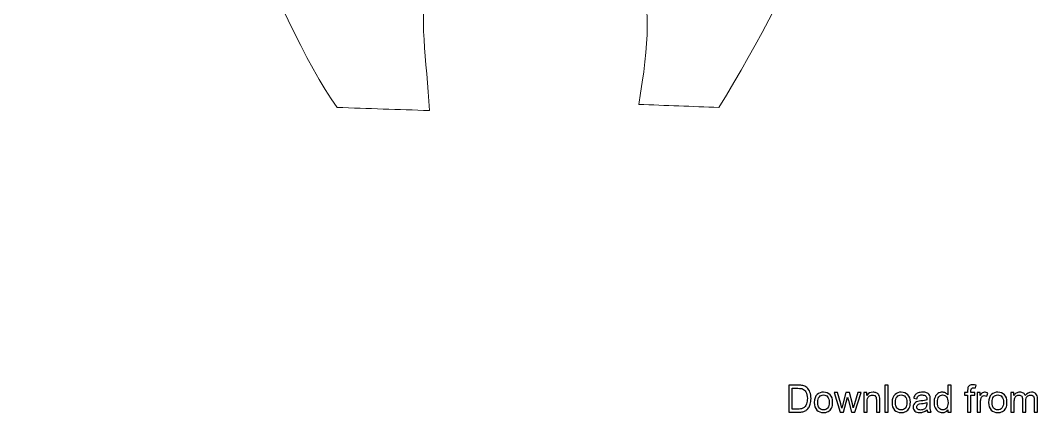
# Model space of a CAD drawing. Header units: millimetres. Extents: x -451 to 199, y -102 to 508.
# Drawn here: x -181.1 to 46.9, y -102.3 to -14.4 of the extents above; entities that cross this region are included whole.
import ezdxf

# ---------------------------------------------------------------- set-up
doc = ezdxf.new("R2010")
doc.units = ezdxf.units.MM
doc.header["$MEASUREMENT"] = 0
doc.layers.add('Layer 1', color=7, linetype='Continuous')

msp = doc.modelspace()

# ---------------------------------------------------------------- linework, layer by layer
at = {"layer": 'Layer 1', "color": 250, "lineweight": 20}
msp.add_open_spline([(-48.8359, 104.4), (-47.2887, 105.6946), (-46.0181, 107.2979), (-45.1642, 109.3119), (-45.1642, 109.3119), (-40.9474, 119.2561), (-39.3534, 137.0131), (-42.426, 146.9306), (-42.426, 146.9306), (-45.4551, 156.7074), (-47.8681, 166.0217), (-48.1476, 176.0735), (-48.1476, 176.0735), (-48.1476, 176.0735), (-49.4494, 176.1923), (-49.4494, 176.1923), (-49.4494, 176.1923), (-51.1684, 176.3509), (-52.9933, 176.6733), (-54.7169, 176.91), (-54.7169, 176.91), (-60.7801, 177.7414), (-71.0219, 179.6704), (-74.6986, 184.9614), (-74.6986, 184.9614), (-76.4129, 187.4283), (-76.7817, 190.3228), (-76.1498, 193.2195), (-76.1498, 193.2195), (-75.8303, 194.6834), (-74.4529, 196.5772), (-73.3089, 197.516), (-73.3089, 197.516), (-67.7212, 202.102), (-60.5805, 201.2525), (-53.9252, 201.102), (-53.9252, 201.102), (-54.4577, 201.5514), (-54.9616, 201.9728), (-55.505, 202.5782), (-55.505, 202.5782), (-58.824, 206.2765), (-62.1858, 209.9594), (-65.4869, 213.7213), (-65.4869, 213.7213), (-67.5562, 216.0798), (-69.8116, 218.6161), (-71.6316, 221.1766), (-71.6316, 221.1766), (-72.386, 221.6525), (-74.6117, 222.399), (-75.4079, 222.7321), (-75.4079, 222.7321), (-89.9802, 228.8261), (-119.9147, 256.6932), (-106.3337, 271.9799), (-106.3337, 271.9799), (-102.9763, 275.7595), (-96.2096, 278.4487), (-91.3796, 276.4398), (-91.3796, 276.4398), (-90.2792, 276.0351), (-88.584, 274.895), (-87.5376, 274.298), (-87.5376, 274.298), (-84.2286, 272.4111), (-81.521, 266.9756), (-79.2435, 263.899), (-79.2435, 263.899), (-77.8786, 262.0551), (-76.3384, 260.3619), (-74.9161, 258.5652), (-74.9161, 258.5652), (-74.9161, 258.5652), (-70.0648, 253.5352), (-70.0648, 253.5352), (-70.0648, 253.5352), (-68.6247, 252.0428), (-64.2754, 248.7326), (-62.2548, 248.6709), (-62.2548, 248.6709), (-60.3947, 249.9386), (-57.5157, 254.7959), (-57.062, 256.8146), (-57.062, 256.8146), (-56.282, 260.285), (-51.3288, 264.4526), (-48.1232, 265.6942), (-48.1232, 265.6942), (-47.9412, 265.7648), (-47.7831, 265.8171), (-47.5949, 265.8692), (-47.5949, 265.8692), (-40.6816, 267.7843), (-31.203, 264.3122), (-29.532, 257.0669), (-29.532, 257.0669), (-27.1734, 246.8404), (-33.8051, 236.3532), (-40.6548, 229.1317), (-40.6548, 229.1317), (-41.7876, 227.9375), (-36.8115, 223.5992), (-35.7738, 222.5051), (-35.7738, 222.5051), (-34.8804, 221.5628), (-32.7451, 219.407), (-30.714, 217.6963), (-30.714, 217.6963), (-29.9129, 219.8137), (-28.8155, 221.6462), (-27.1283, 223.2127), (-27.1283, 223.2127), (-25.8166, 224.4309), (-24.277, 225.376), (-22.6067, 226.0166), (-22.6067, 226.0166), (-21.3668, 226.4921), (-20.0638, 226.7967), (-18.7425, 226.9266), (-18.7425, 226.9266), (-16.4329, 227.1536), (-14.0762, 226.8454), (-11.9123, 226.0024), (-11.9123, 226.0024), (-7.2382, 224.1813), (-4.1344, 220.185), (-3.3306, 215.2526), (-3.3306, 215.2526), (-2.7558, 211.7253), (-3.383, 208.1344), (-4.6208, 204.7491), (-4.6208, 204.7491), (-3.9247, 204.6147), (-3.23, 204.4699), (-2.535, 204.31), (-2.535, 204.31), (3.1382, 203.0037), (8.4023, 200.8446), (13.417, 197.8865), (13.417, 197.8865), (17.5706, 195.4366), (22.2416, 192.1182), (26.5024, 190.2119), (26.5024, 190.2119), (29.5168, 189.4817), (32.51, 188.6545), (35.4874, 187.7875), (35.4874, 187.7875), (40.6294, 186.2904), (41.2697, 185.4235), (44.8686, 182.0319), (44.8686, 182.0319), (46.3079, 180.6755), (46.9066, 178.8122), (46.5323, 176.9022), (46.5323, 176.9022), (46.7345, 169.0044), (41.1213, 160.9826), (32.8348, 159.9167), (32.8348, 159.9167), (32.8348, 159.9167), (27.337, 159.2096), (27.337, 159.2096), (27.337, 159.2096), (24.5429, 158.8515), (20.0073, 159.2385), (17.0257, 159.2723), (17.0257, 159.2723), (12.1722, 159.328), (7.3233, 160.7692), (2.181, 160.1743), (2.181, 160.1743), (0.617, 159.6475), (-1.4814, 158.2414), (-1.8208, 156.5264), (-1.8208, 156.5264), (-2.3726, 153.7334), (-0.7919, 149.8293), (0.3687, 147.3547), (0.3687, 147.3547), (1.8816, 144.1288), (3.5562, 140.9936), (5.3171, 137.8973), (5.3171, 137.8973), (27.551, 88.7342), (11.8836, 25.4142), (-24.5328, -33.9475), (-24.5328, -33.9475), (-30.5132, -33.7175), (-36.4935, -33.4875), (-42.4738, -33.2575), (-42.4738, -33.2575), (-37.7952, -5.8308), (-40.4407, 4.3744), (-65.4051, 5.025), (-65.4051, 5.025), (-97.2305, 5.8541), (-90.5392, -11.9493), (-89.397, -34.6377), (-89.397, -34.6377), (-96.2975, -34.4076), (-103.1978, -34.1776), (-110.0983, -33.9475), (-110.0983, -33.9475), (-123.7608, -14.2896), (-143.1726, 34.8266), (-145.4237, 66.1628), (-145.4237, 66.1628), (-150.4523, 64.9234), (-155.8409, 64.3953), (-160.9684, 64.9429), (-160.9684, 64.9429), (-166.4974, 65.5333), (-172.4215, 67.5584), (-176.4329, 71.5499), (-176.4329, 71.5499), (-179.1604, 74.2637), (-181.0594, 77.6111), (-180.5442, 81.5824), (-180.5442, 81.5824), (-180.0666, 85.2635), (-177.7103, 87.9611), (-175.2553, 90.535), (-175.2553, 90.535), (-161.5342, 104.9203), (-138.3959, 108.1618), (-119.4785, 109.9418), (-119.4785, 109.9418), (-108.0763, 111.0231), (-92.1276, 110.5339), (-80.8304, 108.6896), (-80.8304, 108.6896), (-75.1787, 107.7669), (-69.5469, 106.7996), (-63.8774, 105.9775), (-63.8774, 105.9775), (-60.8347, 105.5364), (-52.9971, 104.7888), (-48.8359, 104.4)], degree=3, knots=[0, 0, 0, 0, 0.01639344, 0.01639344, 0.01639344, 0.01639344, 0.03278689, 0.03278689, 0.03278689, 0.03278689, 0.04918033, 0.04918033, 0.04918033, 0.04918033, 0.06557377, 0.06557377, 0.06557377, 0.06557377, 0.08196721, 0.08196721, 0.08196721, 0.08196721, 0.09836066, 0.09836066, 0.09836066, 0.09836066, 0.1147541, 0.1147541, 0.1147541, 0.1147541, 0.13114754, 0.13114754, 0.13114754, 0.13114754, 0.14754098, 0.14754098, 0.14754098, 0.14754098, 0.16393443, 0.16393443, 0.16393443, 0.16393443, 0.18032787, 0.18032787, 0.18032787, 0.18032787, 0.19672131, 0.19672131, 0.19672131, 0.19672131, 0.21311475, 0.21311475, 0.21311475, 0.21311475, 0.2295082, 0.2295082, 0.2295082, 0.2295082, 0.24590164, 0.24590164, 0.24590164, 0.24590164, 0.26229508, 0.26229508, 0.26229508, 0.26229508, 0.27868852, 0.27868852, 0.27868852, 0.27868852, 0.29508197, 0.29508197, 0.29508197, 0.29508197, 0.31147541, 0.31147541, 0.31147541, 0.31147541, 0.32786885, 0.32786885, 0.32786885, 0.32786885, 0.3442623, 0.3442623, 0.3442623, 0.3442623, 0.36065574, 0.36065574, 0.36065574, 0.36065574, 0.37704918, 0.37704918, 0.37704918, 0.37704918, 0.39344262, 0.39344262, 0.39344262, 0.39344262, 0.40983607, 0.40983607, 0.40983607, 0.40983607, 0.42622951, 0.42622951, 0.42622951, 0.42622951, 0.44262295, 0.44262295, 0.44262295, 0.44262295, 0.45901639, 0.45901639, 0.45901639, 0.45901639, 0.47540984, 0.47540984, 0.47540984, 0.47540984, 0.49180328, 0.49180328, 0.49180328, 0.49180328, 0.50819672, 0.50819672, 0.50819672, 0.50819672, 0.52459016, 0.52459016, 0.52459016, 0.52459016, 0.54098361, 0.54098361, 0.54098361, 0.54098361, 0.55737705, 0.55737705, 0.55737705, 0.55737705, 0.57377049, 0.57377049, 0.57377049, 0.57377049, 0.59016393, 0.59016393, 0.59016393, 0.59016393, 0.60655738, 0.60655738, 0.60655738, 0.60655738, 0.62295082, 0.62295082, 0.62295082, 0.62295082, 0.63934426, 0.63934426, 0.63934426, 0.63934426, 0.6557377, 0.6557377, 0.6557377, 0.6557377, 0.67213115, 0.67213115, 0.67213115, 0.67213115, 0.68852459, 0.68852459, 0.68852459, 0.68852459, 0.70491803, 0.70491803, 0.70491803, 0.70491803, 0.72131148, 0.72131148, 0.72131148, 0.72131148, 0.73770492, 0.73770492, 0.73770492, 0.73770492, 0.75409836, 0.75409836, 0.75409836, 0.75409836, 0.7704918, 0.7704918, 0.7704918, 0.7704918, 0.78688525, 0.78688525, 0.78688525, 0.78688525, 0.80327869, 0.80327869, 0.80327869, 0.80327869, 0.81967213, 0.81967213, 0.81967213, 0.81967213, 0.83606557, 0.83606557, 0.83606557, 0.83606557, 0.85245902, 0.85245902, 0.85245902, 0.85245902, 0.86885246, 0.86885246, 0.86885246, 0.86885246, 0.8852459, 0.8852459, 0.8852459, 0.8852459, 0.90163934, 0.90163934, 0.90163934, 0.90163934, 0.91803279, 0.91803279, 0.91803279, 0.91803279, 0.93442623, 0.93442623, 0.93442623, 0.93442623, 0.95081967, 0.95081967, 0.95081967, 0.95081967, 0.96721311, 0.96721311, 0.96721311, 0.96721311, 1, 1, 1, 1], dxfattribs=at)
at = {"layer": 'Layer 1', "color": 250}
for points, knots in [([(-8.887, -102.19), (-8.887, -102.19), (-8.887, -96.1278), (-8.887, -96.1278), (-8.887, -96.1278), (-8.887, -96.1278), (-6.7985, -96.1278), (-6.7985, -96.1278), (-6.7985, -96.1278), (-6.3272, -96.1278), (-5.9674, -96.1561), (-5.719, -96.2139), (-5.719, -96.2139), (-5.3719, -96.2944), (-5.0755, -96.4397), (-4.83, -96.6485), (-4.83, -96.6485), (-4.5097, -96.9195), (-4.2712, -97.2638), (-4.1132, -97.6843), (-4.1132, -97.6843), (-3.9537, -98.1048), (-3.8747, -98.586), (-3.8747, -99.1265), (-3.8747, -99.1265), (-3.8747, -99.5865), (-3.9283, -99.9943), (-4.0355, -100.3499), (-4.0355, -100.3499), (-4.1428, -100.7055), (-4.2811, -101.0004), (-4.449, -101.2333), (-4.449, -101.2333), (-4.6183, -101.4661), (-4.8018, -101.6495), (-5.0022, -101.7822), (-5.0022, -101.7822), (-5.2011, -101.9162), (-5.4424, -102.0178), (-5.7247, -102.087), (-5.7247, -102.087), (-6.0083, -102.1561), (-6.3328, -102.19), (-6.6997, -102.19), (-6.6997, -102.19), (-6.6997, -102.19), (-8.887, -102.19), (-8.887, -102.19)], [0, 0, 0, 0, 0.07692308, 0.07692308, 0.07692308, 0.07692308, 0.15384615, 0.15384615, 0.15384615, 0.15384615, 0.23076923, 0.23076923, 0.23076923, 0.23076923, 0.30769231, 0.30769231, 0.30769231, 0.30769231, 0.38461538, 0.38461538, 0.38461538, 0.38461538, 0.46153846, 0.46153846, 0.46153846, 0.46153846, 0.53846154, 0.53846154, 0.53846154, 0.53846154, 0.61538462, 0.61538462, 0.61538462, 0.61538462, 0.69230769, 0.69230769, 0.69230769, 0.69230769, 0.76923077, 0.76923077, 0.76923077, 0.76923077, 0.84615385, 0.84615385, 0.84615385, 0.84615385, 1, 1, 1, 1]), ([(-8.0826, -101.4788), (-8.0826, -101.4788), (-6.79, -101.4788), (-6.79, -101.4788), (-6.79, -101.4788), (-6.3907, -101.4788), (-6.0774, -101.4421), (-5.8502, -101.3673), (-5.8502, -101.3673), (-5.6231, -101.2925), (-5.4424, -101.1881), (-5.307, -101.0526), (-5.307, -101.0526), (-5.1179, -100.8621), (-4.9697, -100.6053), (-4.8639, -100.2836), (-4.8639, -100.2836), (-4.758, -99.9618), (-4.7044, -99.5724), (-4.7044, -99.1138), (-4.7044, -99.1138), (-4.7044, -98.4788), (-4.8088, -97.9905), (-5.0163, -97.649), (-5.0163, -97.649), (-5.2237, -97.3075), (-5.4763, -97.0789), (-5.774, -96.9632), (-5.774, -96.9632), (-5.9885, -96.88), (-6.3343, -96.839), (-6.8112, -96.839), (-6.8112, -96.839), (-6.8112, -96.839), (-8.0826, -96.839), (-8.0826, -96.839), (-8.0826, -96.839), (-8.0826, -96.839), (-8.0826, -101.4788), (-8.0826, -101.4788)], [0, 0, 0, 0, 0.09090909, 0.09090909, 0.09090909, 0.09090909, 0.18181818, 0.18181818, 0.18181818, 0.18181818, 0.27272727, 0.27272727, 0.27272727, 0.27272727, 0.36363636, 0.36363636, 0.36363636, 0.36363636, 0.45454545, 0.45454545, 0.45454545, 0.45454545, 0.54545455, 0.54545455, 0.54545455, 0.54545455, 0.63636364, 0.63636364, 0.63636364, 0.63636364, 0.72727273, 0.72727273, 0.72727273, 0.72727273, 0.81818182, 0.81818182, 0.81818182, 0.81818182, 1, 1, 1, 1]), ([(-3.1451, -99.9929), (-3.1451, -99.1815), (-2.9193, -98.5804), (-2.4664, -98.1895), (-2.4664, -98.1895), (-2.0896, -97.8649), (-1.6281, -97.7026), (-1.0849, -97.7026), (-1.0849, -97.7026), (-0.4823, -97.7026), (0.0116, -97.9002), (0.3954, -98.2953), (0.3954, -98.2953), (0.7778, -98.689), (0.9697, -99.2351), (0.9697, -99.9308), (0.9697, -99.9308), (0.9697, -100.4952), (0.8851, -100.9383), (0.7157, -101.2615), (0.7157, -101.2615), (0.5464, -101.5846), (0.2994, -101.8358), (-0.0251, -102.015), (-0.0251, -102.015), (-0.3483, -102.1942), (-0.7025, -102.2831), (-1.0849, -102.2831), (-1.0849, -102.2831), (-1.7001, -102.2831), (-2.1968, -102.087), (-2.5764, -101.6933), (-2.5764, -101.6933), (-2.956, -101.2996), (-3.1451, -100.7323), (-3.1451, -99.9929)], [0, 0, 0, 0, 0.1, 0.1, 0.1, 0.1, 0.2, 0.2, 0.2, 0.2, 0.3, 0.3, 0.3, 0.3, 0.4, 0.4, 0.4, 0.4, 0.5, 0.5, 0.5, 0.5, 0.6, 0.6, 0.6, 0.6, 0.7, 0.7, 0.7, 0.7, 0.8, 0.8, 0.8, 0.8, 1, 1, 1, 1]), ([(2.6334, -102.19), (2.6334, -102.19), (1.3056, -97.7958), (1.3056, -97.7958), (1.3056, -97.7958), (1.3056, -97.7958), (2.0845, -97.7958), (2.0845, -97.7958), (2.0845, -97.7958), (2.0845, -97.7958), (2.7858, -100.3316), (2.7858, -100.3316), (2.7858, -100.3316), (2.7858, -100.3316), (3.0342, -101.2756), (3.0342, -101.2756), (3.0342, -101.2756), (3.0441, -101.229), (3.1203, -100.9271), (3.2614, -100.3697), (3.2614, -100.3697), (3.2614, -100.3697), (3.9571, -97.7958), (3.9571, -97.7958), (3.9571, -97.7958), (3.9571, -97.7958), (4.7205, -97.7958), (4.7205, -97.7958), (4.7205, -97.7958), (4.7205, -97.7958), (5.3823, -100.3471), (5.3823, -100.3471), (5.3823, -100.3471), (5.3823, -100.3471), (5.5982, -101.1839), (5.5982, -101.1839), (5.5982, -101.1839), (5.5982, -101.1839), (5.8508, -100.3358), (5.8508, -100.3358), (5.8508, -100.3358), (5.8508, -100.3358), (6.61, -97.7958), (6.61, -97.7958), (6.61, -97.7958), (6.61, -97.7958), (7.3339, -97.7958), (7.3339, -97.7958), (7.3339, -97.7958), (7.3339, -97.7958), (5.9552, -102.19), (5.9552, -102.19), (5.9552, -102.19), (5.9552, -102.19), (5.1847, -102.19), (5.1847, -102.19), (5.1847, -102.19), (5.1847, -102.19), (4.4876, -99.5611), (4.4876, -99.5611), (4.4876, -99.5611), (4.4876, -99.5611), (4.3112, -98.809), (4.3112, -98.809), (4.3112, -98.809), (4.3112, -98.809), (3.4222, -102.19), (3.4222, -102.19), (3.4222, -102.19), (3.4222, -102.19), (2.6334, -102.19), (2.6334, -102.19)], [0, 0, 0, 0, 0.05263158, 0.05263158, 0.05263158, 0.05263158, 0.10526316, 0.10526316, 0.10526316, 0.10526316, 0.15789474, 0.15789474, 0.15789474, 0.15789474, 0.21052632, 0.21052632, 0.21052632, 0.21052632, 0.26315789, 0.26315789, 0.26315789, 0.26315789, 0.31578947, 0.31578947, 0.31578947, 0.31578947, 0.36842105, 0.36842105, 0.36842105, 0.36842105, 0.42105263, 0.42105263, 0.42105263, 0.42105263, 0.47368421, 0.47368421, 0.47368421, 0.47368421, 0.52631579, 0.52631579, 0.52631579, 0.52631579, 0.57894737, 0.57894737, 0.57894737, 0.57894737, 0.63157895, 0.63157895, 0.63157895, 0.63157895, 0.68421053, 0.68421053, 0.68421053, 0.68421053, 0.73684211, 0.73684211, 0.73684211, 0.73684211, 0.78947368, 0.78947368, 0.78947368, 0.78947368, 0.84210526, 0.84210526, 0.84210526, 0.84210526, 0.89473684, 0.89473684, 0.89473684, 0.89473684, 1, 1, 1, 1]), ([(7.9576, -102.19), (7.9576, -102.19), (7.9576, -97.7958), (7.9576, -97.7958), (7.9576, -97.7958), (7.9576, -97.7958), (8.6265, -97.7958), (8.6265, -97.7958), (8.6265, -97.7958), (8.6265, -97.7958), (8.6265, -98.4195), (8.6265, -98.4195), (8.6265, -98.4195), (8.9482, -97.9411), (9.4139, -97.7026), (10.0221, -97.7026), (10.0221, -97.7026), (10.2874, -97.7026), (10.5301, -97.7506), (10.7516, -97.8452), (10.7516, -97.8452), (10.9732, -97.9397), (11.1397, -98.0653), (11.2497, -98.2191), (11.2497, -98.2191), (11.3598, -98.3729), (11.4374, -98.5564), (11.4812, -98.768), (11.4812, -98.768), (11.508, -98.9063), (11.5221, -99.1476), (11.5221, -99.4919), (11.5221, -99.4919), (11.5221, -99.4919), (11.5221, -102.19), (11.5221, -102.19), (11.5221, -102.19), (11.5221, -102.19), (10.777, -102.19), (10.777, -102.19), (10.777, -102.19), (10.777, -102.19), (10.777, -99.5202), (10.777, -99.5202), (10.777, -99.5202), (10.777, -99.2168), (10.7488, -98.9896), (10.6909, -98.84), (10.6909, -98.84), (10.6331, -98.6904), (10.5301, -98.5705), (10.3833, -98.4802), (10.3833, -98.4802), (10.2366, -98.3913), (10.063, -98.3461), (9.8654, -98.3461), (9.8654, -98.3461), (9.5493, -98.3461), (9.277, -98.4463), (9.047, -98.6481), (9.047, -98.6481), (8.817, -98.8485), (8.7027, -99.2309), (8.7027, -99.7925), (8.7027, -99.7925), (8.7027, -99.7925), (8.7027, -102.19), (8.7027, -102.19), (8.7027, -102.19), (8.7027, -102.19), (7.9576, -102.19), (7.9576, -102.19)], [0, 0, 0, 0, 0.05263158, 0.05263158, 0.05263158, 0.05263158, 0.10526316, 0.10526316, 0.10526316, 0.10526316, 0.15789474, 0.15789474, 0.15789474, 0.15789474, 0.21052632, 0.21052632, 0.21052632, 0.21052632, 0.26315789, 0.26315789, 0.26315789, 0.26315789, 0.31578947, 0.31578947, 0.31578947, 0.31578947, 0.36842105, 0.36842105, 0.36842105, 0.36842105, 0.42105263, 0.42105263, 0.42105263, 0.42105263, 0.47368421, 0.47368421, 0.47368421, 0.47368421, 0.52631579, 0.52631579, 0.52631579, 0.52631579, 0.57894737, 0.57894737, 0.57894737, 0.57894737, 0.63157895, 0.63157895, 0.63157895, 0.63157895, 0.68421053, 0.68421053, 0.68421053, 0.68421053, 0.73684211, 0.73684211, 0.73684211, 0.73684211, 0.78947368, 0.78947368, 0.78947368, 0.78947368, 0.84210526, 0.84210526, 0.84210526, 0.84210526, 0.89473684, 0.89473684, 0.89473684, 0.89473684, 1, 1, 1, 1]), ([(12.6496, -102.19), (12.6496, -102.19), (12.6496, -96.1278), (12.6496, -96.1278), (12.6496, -96.1278), (12.6496, -96.1278), (13.3946, -96.1278), (13.3946, -96.1278), (13.3946, -96.1278), (13.3946, -96.1278), (13.3946, -102.19), (13.3946, -102.19), (13.3946, -102.19), (13.3946, -102.19), (12.6496, -102.19), (12.6496, -102.19)], [0, 0, 0, 0, 0.2, 0.2, 0.2, 0.2, 0.4, 0.4, 0.4, 0.4, 0.6, 0.6, 0.6, 0.6, 1, 1, 1, 1]), ([(14.2681, -99.9929), (14.2681, -99.1815), (14.4939, -98.5804), (14.9468, -98.1895), (14.9468, -98.1895), (15.3236, -97.8649), (15.7851, -97.7026), (16.3283, -97.7026), (16.3283, -97.7026), (16.9309, -97.7026), (17.4248, -97.9002), (17.8086, -98.2953), (17.8086, -98.2953), (18.191, -98.689), (18.3829, -99.2351), (18.3829, -99.9308), (18.3829, -99.9308), (18.3829, -100.4952), (18.2983, -100.9383), (18.1289, -101.2615), (18.1289, -101.2615), (17.9596, -101.5846), (17.7126, -101.8358), (17.3881, -102.015), (17.3881, -102.015), (17.0649, -102.1942), (16.7107, -102.2831), (16.3283, -102.2831), (16.3283, -102.2831), (15.7131, -102.2831), (15.2164, -102.087), (14.8368, -101.6933), (14.8368, -101.6933), (14.4572, -101.2996), (14.2681, -100.7323), (14.2681, -99.9929)], [0, 0, 0, 0, 0.1, 0.1, 0.1, 0.1, 0.2, 0.2, 0.2, 0.2, 0.3, 0.3, 0.3, 0.3, 0.4, 0.4, 0.4, 0.4, 0.5, 0.5, 0.5, 0.5, 0.6, 0.6, 0.6, 0.6, 0.7, 0.7, 0.7, 0.7, 0.8, 0.8, 0.8, 0.8, 1, 1, 1, 1]), ([(22.1266, -101.6397), (21.85, -101.8753), (21.5833, -102.0404), (21.3279, -102.1378), (21.3279, -102.1378), (21.0725, -102.2352), (20.7988, -102.2831), (20.5052, -102.2831), (20.5052, -102.2831), (20.0226, -102.2831), (19.6515, -102.166), (19.3919, -101.9304), (19.3919, -101.9304), (19.1322, -101.6961), (19.0024, -101.3955), (19.0024, -101.0301), (19.0024, -101.0301), (19.0024, -100.8156), (19.0518, -100.6194), (19.1492, -100.4416), (19.1492, -100.4416), (19.2479, -100.2638), (19.3763, -100.1227), (19.5344, -100.0155), (19.5344, -100.0155), (19.6938, -99.9082), (19.8716, -99.8264), (20.0706, -99.7713), (20.0706, -99.7713), (20.2174, -99.7332), (20.4389, -99.6966), (20.7338, -99.6599), (20.7338, -99.6599), (21.335, -99.5893), (21.7795, -99.5032), (22.0631, -99.4045), (22.0631, -99.4045), (22.0659, -99.3029), (22.0673, -99.2379), (22.0673, -99.2111), (22.0673, -99.2111), (22.0673, -98.9092), (21.9968, -98.6961), (21.8557, -98.5719), (21.8557, -98.5719), (21.6652, -98.404), (21.3815, -98.3207), (21.0062, -98.3207), (21.0062, -98.3207), (20.6548, -98.3207), (20.3952, -98.3828), (20.2287, -98.5056), (20.2287, -98.5056), (20.0607, -98.6283), (19.938, -98.8457), (19.8575, -99.1589), (19.8575, -99.1589), (19.8575, -99.1589), (19.1294, -99.0573), (19.1294, -99.0573), (19.1294, -99.0573), (19.1957, -98.7455), (19.3044, -98.4929), (19.4568, -98.301), (19.4568, -98.301), (19.6092, -98.1091), (19.8293, -97.9623), (20.1172, -97.8579), (20.1172, -97.8579), (20.4036, -97.7549), (20.7381, -97.7026), (21.1163, -97.7026), (21.1163, -97.7026), (21.4916, -97.7026), (21.7978, -97.7464), (22.0335, -97.8353), (22.0335, -97.8353), (22.2677, -97.9242), (22.4413, -98.0343), (22.5514, -98.1683), (22.5514, -98.1683), (22.6614, -98.3024), (22.739, -98.4717), (22.7842, -98.6763), (22.7842, -98.6763), (22.8082, -98.8033), (22.8209, -99.0319), (22.8209, -99.3607), (22.8209, -99.3607), (22.8209, -99.3607), (22.8209, -100.3485), (22.8209, -100.3485), (22.8209, -100.3485), (22.8209, -101.0385), (22.8364, -101.4746), (22.8674, -101.6594), (22.8674, -101.6594), (22.8971, -101.8443), (22.9592, -102.0207), (23.0495, -102.19), (23.0495, -102.19), (23.0495, -102.19), (22.2705, -102.19), (22.2705, -102.19), (22.2705, -102.19), (22.1958, -102.0334), (22.1478, -101.8499), (22.1266, -101.6397)], [0, 0, 0, 0, 0.03571429, 0.03571429, 0.03571429, 0.03571429, 0.07142857, 0.07142857, 0.07142857, 0.07142857, 0.10714286, 0.10714286, 0.10714286, 0.10714286, 0.14285714, 0.14285714, 0.14285714, 0.14285714, 0.17857143, 0.17857143, 0.17857143, 0.17857143, 0.21428571, 0.21428571, 0.21428571, 0.21428571, 0.25, 0.25, 0.25, 0.25, 0.28571429, 0.28571429, 0.28571429, 0.28571429, 0.32142857, 0.32142857, 0.32142857, 0.32142857, 0.35714286, 0.35714286, 0.35714286, 0.35714286, 0.39285714, 0.39285714, 0.39285714, 0.39285714, 0.42857143, 0.42857143, 0.42857143, 0.42857143, 0.46428571, 0.46428571, 0.46428571, 0.46428571, 0.5, 0.5, 0.5, 0.5, 0.53571429, 0.53571429, 0.53571429, 0.53571429, 0.57142857, 0.57142857, 0.57142857, 0.57142857, 0.60714286, 0.60714286, 0.60714286, 0.60714286, 0.64285714, 0.64285714, 0.64285714, 0.64285714, 0.67857143, 0.67857143, 0.67857143, 0.67857143, 0.71428571, 0.71428571, 0.71428571, 0.71428571, 0.75, 0.75, 0.75, 0.75, 0.78571429, 0.78571429, 0.78571429, 0.78571429, 0.82142857, 0.82142857, 0.82142857, 0.82142857, 0.85714286, 0.85714286, 0.85714286, 0.85714286, 0.89285714, 0.89285714, 0.89285714, 0.89285714, 0.92857143, 0.92857143, 0.92857143, 0.92857143, 1, 1, 1, 1]), ([(26.8016, -102.19), (26.8016, -102.19), (26.8016, -101.6326), (26.8016, -101.6326), (26.8016, -101.6326), (26.5237, -102.0658), (26.1144, -102.2831), (25.574, -102.2831), (25.574, -102.2831), (25.224, -102.2831), (24.9023, -102.1872), (24.6102, -101.9939), (24.6102, -101.9939), (24.3167, -101.8019), (24.0895, -101.5324), (23.9272, -101.1881), (23.9272, -101.1881), (23.7663, -100.8424), (23.6859, -100.4459), (23.6859, -99.9971), (23.6859, -99.9971), (23.6859, -99.5597), (23.7593, -99.1632), (23.9046, -98.8061), (23.9046, -98.8061), (24.0514, -98.4505), (24.2701, -98.1768), (24.5622, -97.9877), (24.5622, -97.9877), (24.8529, -97.7972), (25.1803, -97.7026), (25.5401, -97.7026), (25.5401, -97.7026), (25.8054, -97.7026), (26.0411, -97.7591), (26.2471, -97.8706), (26.2471, -97.8706), (26.4531, -97.9821), (26.621, -98.1288), (26.7508, -98.308), (26.7508, -98.308), (26.7508, -98.308), (26.7508, -96.1278), (26.7508, -96.1278), (26.7508, -96.1278), (26.7508, -96.1278), (27.4959, -96.1278), (27.4959, -96.1278), (27.4959, -96.1278), (27.4959, -96.1278), (27.4959, -102.19), (27.4959, -102.19), (27.4959, -102.19), (27.4959, -102.19), (26.8016, -102.19), (26.8016, -102.19)], [0, 0, 0, 0, 0.06666667, 0.06666667, 0.06666667, 0.06666667, 0.13333333, 0.13333333, 0.13333333, 0.13333333, 0.2, 0.2, 0.2, 0.2, 0.26666667, 0.26666667, 0.26666667, 0.26666667, 0.33333333, 0.33333333, 0.33333333, 0.33333333, 0.4, 0.4, 0.4, 0.4, 0.46666667, 0.46666667, 0.46666667, 0.46666667, 0.53333333, 0.53333333, 0.53333333, 0.53333333, 0.6, 0.6, 0.6, 0.6, 0.66666667, 0.66666667, 0.66666667, 0.66666667, 0.73333333, 0.73333333, 0.73333333, 0.73333333, 0.8, 0.8, 0.8, 0.8, 0.86666667, 0.86666667, 0.86666667, 0.86666667, 1, 1, 1, 1]), ([(31.2043, -102.19), (31.2043, -102.19), (31.2043, -98.3715), (31.2043, -98.3715), (31.2043, -98.3715), (31.2043, -98.3715), (30.5439, -98.3715), (30.5439, -98.3715), (30.5439, -98.3715), (30.5439, -98.3715), (30.5439, -97.7958), (30.5439, -97.7958), (30.5439, -97.7958), (30.5439, -97.7958), (31.2043, -97.7958), (31.2043, -97.7958), (31.2043, -97.7958), (31.2043, -97.7958), (31.2043, -97.3301), (31.2043, -97.3301), (31.2043, -97.3301), (31.2043, -97.0352), (31.2297, -96.8165), (31.2819, -96.6739), (31.2819, -96.6739), (31.3539, -96.482), (31.4781, -96.3254), (31.6587, -96.2055), (31.6587, -96.2055), (31.8379, -96.0855), (32.0905, -96.0262), (32.415, -96.0262), (32.415, -96.0262), (32.6253, -96.0262), (32.8567, -96.0516), (33.1107, -96.101), (33.1107, -96.101), (33.1107, -96.101), (32.9992, -96.753), (32.9992, -96.753), (32.9992, -96.753), (32.844, -96.7262), (32.6987, -96.712), (32.5604, -96.712), (32.5604, -96.712), (32.3346, -96.712), (32.1752, -96.76), (32.0806, -96.856), (32.0806, -96.856), (31.9875, -96.9519), (31.9409, -97.1311), (31.9409, -97.3936), (31.9409, -97.3936), (31.9409, -97.3936), (31.9409, -97.7958), (31.9409, -97.7958), (31.9409, -97.7958), (31.9409, -97.7958), (32.796, -97.7958), (32.796, -97.7958), (32.796, -97.7958), (32.796, -97.7958), (32.796, -98.3715), (32.796, -98.3715), (32.796, -98.3715), (32.796, -98.3715), (31.9494, -98.3715), (31.9494, -98.3715), (31.9494, -98.3715), (31.9494, -98.3715), (31.9494, -102.19), (31.9494, -102.19), (31.9494, -102.19), (31.9494, -102.19), (31.2043, -102.19), (31.2043, -102.19)], [0, 0, 0, 0, 0.05, 0.05, 0.05, 0.05, 0.1, 0.1, 0.1, 0.1, 0.15, 0.15, 0.15, 0.15, 0.2, 0.2, 0.2, 0.2, 0.25, 0.25, 0.25, 0.25, 0.3, 0.3, 0.3, 0.3, 0.35, 0.35, 0.35, 0.35, 0.4, 0.4, 0.4, 0.4, 0.45, 0.45, 0.45, 0.45, 0.5, 0.5, 0.5, 0.5, 0.55, 0.55, 0.55, 0.55, 0.6, 0.6, 0.6, 0.6, 0.65, 0.65, 0.65, 0.65, 0.7, 0.7, 0.7, 0.7, 0.75, 0.75, 0.75, 0.75, 0.8, 0.8, 0.8, 0.8, 0.85, 0.85, 0.85, 0.85, 0.9, 0.9, 0.9, 0.9, 1, 1, 1, 1]), ([(33.3703, -102.19), (33.3703, -102.19), (33.3703, -97.7958), (33.3703, -97.7958), (33.3703, -97.7958), (33.3703, -97.7958), (34.0392, -97.7958), (34.0392, -97.7958), (34.0392, -97.7958), (34.0392, -97.7958), (34.0392, -98.4689), (34.0392, -98.4689), (34.0392, -98.4689), (34.2099, -98.157), (34.368, -97.951), (34.5133, -97.8522), (34.5133, -97.8522), (34.6587, -97.752), (34.8181, -97.7026), (34.9917, -97.7026), (34.9917, -97.7026), (35.2429, -97.7026), (35.4983, -97.7817), (35.7579, -97.9383), (35.7579, -97.9383), (35.7579, -97.9383), (35.4927, -98.6255), (35.4927, -98.6255), (35.4927, -98.6255), (35.312, -98.5239), (35.1314, -98.4731), (34.9508, -98.4731), (34.9508, -98.4731), (34.7885, -98.4731), (34.6432, -98.5225), (34.5148, -98.6199), (34.5148, -98.6199), (34.3863, -98.7172), (34.2946, -98.8527), (34.2396, -99.0263), (34.2396, -99.0263), (34.1563, -99.2902), (34.1154, -99.5794), (34.1154, -99.8941), (34.1154, -99.8941), (34.1154, -99.8941), (34.1154, -102.19), (34.1154, -102.19), (34.1154, -102.19), (34.1154, -102.19), (33.3703, -102.19), (33.3703, -102.19)], [0, 0, 0, 0, 0.07142857, 0.07142857, 0.07142857, 0.07142857, 0.14285714, 0.14285714, 0.14285714, 0.14285714, 0.21428571, 0.21428571, 0.21428571, 0.21428571, 0.28571429, 0.28571429, 0.28571429, 0.28571429, 0.35714286, 0.35714286, 0.35714286, 0.35714286, 0.42857143, 0.42857143, 0.42857143, 0.42857143, 0.5, 0.5, 0.5, 0.5, 0.57142857, 0.57142857, 0.57142857, 0.57142857, 0.64285714, 0.64285714, 0.64285714, 0.64285714, 0.71428571, 0.71428571, 0.71428571, 0.71428571, 0.78571429, 0.78571429, 0.78571429, 0.78571429, 0.85714286, 0.85714286, 0.85714286, 0.85714286, 1, 1, 1, 1]), ([(35.9188, -99.9929), (35.9188, -99.1815), (36.1446, -98.5804), (36.5975, -98.1895), (36.5975, -98.1895), (36.9743, -97.8649), (37.4358, -97.7026), (37.979, -97.7026), (37.979, -97.7026), (38.5816, -97.7026), (39.0755, -97.9002), (39.4593, -98.2953), (39.4593, -98.2953), (39.8417, -98.689), (40.0336, -99.2351), (40.0336, -99.9308), (40.0336, -99.9308), (40.0336, -100.4952), (39.949, -100.9383), (39.7796, -101.2615), (39.7796, -101.2615), (39.6103, -101.5846), (39.3633, -101.8358), (39.0388, -102.015), (39.0388, -102.015), (38.7156, -102.1942), (38.3614, -102.2831), (37.979, -102.2831), (37.979, -102.2831), (37.3638, -102.2831), (36.8671, -102.087), (36.4875, -101.6933), (36.4875, -101.6933), (36.1079, -101.2996), (35.9188, -100.7323), (35.9188, -99.9929)], [0, 0, 0, 0, 0.1, 0.1, 0.1, 0.1, 0.2, 0.2, 0.2, 0.2, 0.3, 0.3, 0.3, 0.3, 0.4, 0.4, 0.4, 0.4, 0.5, 0.5, 0.5, 0.5, 0.6, 0.6, 0.6, 0.6, 0.7, 0.7, 0.7, 0.7, 0.8, 0.8, 0.8, 0.8, 1, 1, 1, 1]), ([(40.9071, -102.19), (40.9071, -102.19), (40.9071, -97.7958), (40.9071, -97.7958), (40.9071, -97.7958), (40.9071, -97.7958), (41.576, -97.7958), (41.576, -97.7958), (41.576, -97.7958), (41.576, -97.7958), (41.576, -98.4167), (41.576, -98.4167), (41.576, -98.4167), (41.7128, -98.2022), (41.8963, -98.0286), (42.1249, -97.8988), (42.1249, -97.8988), (42.3535, -97.7676), (42.6131, -97.7026), (42.9052, -97.7026), (42.9052, -97.7026), (43.2298, -97.7026), (43.4965, -97.7704), (43.7039, -97.9044), (43.7039, -97.9044), (43.9114, -98.0399), (44.0581, -98.2276), (44.1428, -98.4703), (44.1428, -98.4703), (44.4927, -97.9581), (44.9457, -97.7026), (45.5045, -97.7026), (45.5045, -97.7026), (45.942, -97.7026), (46.2792, -97.8226), (46.5135, -98.0639), (46.5135, -98.0639), (46.7491, -98.3052), (46.8677, -98.6763), (46.8677, -99.1773), (46.8677, -99.1773), (46.8677, -99.1773), (46.8677, -102.19), (46.8677, -102.19), (46.8677, -102.19), (46.8677, -102.19), (46.1226, -102.19), (46.1226, -102.19), (46.1226, -102.19), (46.1226, -102.19), (46.1226, -99.4242), (46.1226, -99.4242), (46.1226, -99.4242), (46.1226, -99.1279), (46.0972, -98.9134), (46.0492, -98.7822), (46.0492, -98.7822), (46.0012, -98.6509), (45.9137, -98.5465), (45.7853, -98.4661), (45.7853, -98.4661), (45.6583, -98.3856), (45.5088, -98.3461), (45.338, -98.3461), (45.338, -98.3461), (45.0276, -98.3461), (44.7707, -98.4491), (44.5661, -98.6537), (44.5661, -98.6537), (44.3615, -98.8598), (44.2599, -99.1886), (44.2599, -99.6401), (44.2599, -99.6401), (44.2599, -99.6401), (44.2599, -102.19), (44.2599, -102.19), (44.2599, -102.19), (44.2599, -102.19), (43.5148, -102.19), (43.5148, -102.19), (43.5148, -102.19), (43.5148, -102.19), (43.5148, -99.3381), (43.5148, -99.3381), (43.5148, -99.3381), (43.5148, -99.0079), (43.4542, -98.7596), (43.3328, -98.5945), (43.3328, -98.5945), (43.2115, -98.4294), (43.0125, -98.3461), (42.7373, -98.3461), (42.7373, -98.3461), (42.5285, -98.3461), (42.3352, -98.4012), (42.1574, -98.5112), (42.1574, -98.5112), (41.9796, -98.6213), (41.8511, -98.7822), (41.7707, -98.9952), (41.7707, -98.9952), (41.6917, -99.2069), (41.6522, -99.5131), (41.6522, -99.9125), (41.6522, -99.9125), (41.6522, -99.9125), (41.6522, -102.19), (41.6522, -102.19), (41.6522, -102.19), (41.6522, -102.19), (40.9071, -102.19), (40.9071, -102.19)], [0, 0, 0, 0, 0.03448276, 0.03448276, 0.03448276, 0.03448276, 0.06896552, 0.06896552, 0.06896552, 0.06896552, 0.10344828, 0.10344828, 0.10344828, 0.10344828, 0.13793103, 0.13793103, 0.13793103, 0.13793103, 0.17241379, 0.17241379, 0.17241379, 0.17241379, 0.20689655, 0.20689655, 0.20689655, 0.20689655, 0.24137931, 0.24137931, 0.24137931, 0.24137931, 0.27586207, 0.27586207, 0.27586207, 0.27586207, 0.31034483, 0.31034483, 0.31034483, 0.31034483, 0.34482759, 0.34482759, 0.34482759, 0.34482759, 0.37931034, 0.37931034, 0.37931034, 0.37931034, 0.4137931, 0.4137931, 0.4137931, 0.4137931, 0.44827586, 0.44827586, 0.44827586, 0.44827586, 0.48275862, 0.48275862, 0.48275862, 0.48275862, 0.51724138, 0.51724138, 0.51724138, 0.51724138, 0.55172414, 0.55172414, 0.55172414, 0.55172414, 0.5862069, 0.5862069, 0.5862069, 0.5862069, 0.62068966, 0.62068966, 0.62068966, 0.62068966, 0.65517241, 0.65517241, 0.65517241, 0.65517241, 0.68965517, 0.68965517, 0.68965517, 0.68965517, 0.72413793, 0.72413793, 0.72413793, 0.72413793, 0.75862069, 0.75862069, 0.75862069, 0.75862069, 0.79310345, 0.79310345, 0.79310345, 0.79310345, 0.82758621, 0.82758621, 0.82758621, 0.82758621, 0.86206897, 0.86206897, 0.86206897, 0.86206897, 0.89655172, 0.89655172, 0.89655172, 0.89655172, 0.93103448, 0.93103448, 0.93103448, 0.93103448, 1, 1, 1, 1]), ([(-2.3831, -99.9943), (-2.3831, -100.5559), (-2.2603, -100.9764), (-2.0148, -101.2544), (-2.0148, -101.2544), (-1.7678, -101.5338), (-1.4588, -101.6735), (-1.0849, -101.6735), (-1.0849, -101.6735), (-0.7152, -101.6735), (-0.4075, -101.5338), (-0.1606, -101.253), (-0.1606, -101.253), (0.0849, -100.9722), (0.2077, -100.5446), (0.2077, -99.9703), (0.2077, -99.9703), (0.2077, -99.4284), (0.0835, -99.0178), (-0.1634, -98.7398), (-0.1634, -98.7398), (-0.4104, -98.4604), (-0.718, -98.3207), (-1.0849, -98.3207), (-1.0849, -98.3207), (-1.4588, -98.3207), (-1.7678, -98.459), (-2.0148, -98.737), (-2.0148, -98.737), (-2.2603, -99.015), (-2.3831, -99.4341), (-2.3831, -99.9943)], [0, 0, 0, 0, 0.11111111, 0.11111111, 0.11111111, 0.11111111, 0.22222222, 0.22222222, 0.22222222, 0.22222222, 0.33333333, 0.33333333, 0.33333333, 0.33333333, 0.44444444, 0.44444444, 0.44444444, 0.44444444, 0.55555556, 0.55555556, 0.55555556, 0.55555556, 0.66666667, 0.66666667, 0.66666667, 0.66666667, 0.77777778, 0.77777778, 0.77777778, 0.77777778, 1, 1, 1, 1]), ([(15.0301, -99.9943), (15.0301, -100.5559), (15.1529, -100.9764), (15.3984, -101.2544), (15.3984, -101.2544), (15.6454, -101.5338), (15.9544, -101.6735), (16.3283, -101.6735), (16.3283, -101.6735), (16.698, -101.6735), (17.0057, -101.5338), (17.2526, -101.253), (17.2526, -101.253), (17.4981, -100.9722), (17.6209, -100.5446), (17.6209, -99.9703), (17.6209, -99.9703), (17.6209, -99.4284), (17.4967, -99.0178), (17.2498, -98.7398), (17.2498, -98.7398), (17.0028, -98.4604), (16.6952, -98.3207), (16.3283, -98.3207), (16.3283, -98.3207), (15.9544, -98.3207), (15.6454, -98.459), (15.3984, -98.737), (15.3984, -98.737), (15.1529, -99.015), (15.0301, -99.4341), (15.0301, -99.9943)], [0, 0, 0, 0, 0.11111111, 0.11111111, 0.11111111, 0.11111111, 0.22222222, 0.22222222, 0.22222222, 0.22222222, 0.33333333, 0.33333333, 0.33333333, 0.33333333, 0.44444444, 0.44444444, 0.44444444, 0.44444444, 0.55555556, 0.55555556, 0.55555556, 0.55555556, 0.66666667, 0.66666667, 0.66666667, 0.66666667, 0.77777778, 0.77777778, 0.77777778, 0.77777778, 1, 1, 1, 1]), ([(22.0673, -99.9887), (21.7964, -100.0987), (21.39, -100.1919), (20.8481, -100.2681), (20.8481, -100.2681), (20.5405, -100.3118), (20.3232, -100.3612), (20.1962, -100.4162), (20.1962, -100.4162), (20.0692, -100.4713), (19.9718, -100.5517), (19.9027, -100.6561), (19.9027, -100.6561), (19.8335, -100.7619), (19.7983, -100.8791), (19.7983, -101.0089), (19.7983, -101.0089), (19.7983, -101.205), (19.8731, -101.3701), (20.024, -101.5014), (20.024, -101.5014), (20.175, -101.6326), (20.3952, -101.6989), (20.6845, -101.6989), (20.6845, -101.6989), (20.9709, -101.6989), (21.2263, -101.6368), (21.4507, -101.5113), (21.4507, -101.5113), (21.6736, -101.3871), (21.8387, -101.2163), (21.9432, -101.0004), (21.9432, -101.0004), (22.0236, -100.8325), (22.0631, -100.5856), (22.0631, -100.2596), (22.0631, -100.2596), (22.0631, -100.2596), (22.0673, -99.9887), (22.0673, -99.9887)], [0, 0, 0, 0, 0.09090909, 0.09090909, 0.09090909, 0.09090909, 0.18181818, 0.18181818, 0.18181818, 0.18181818, 0.27272727, 0.27272727, 0.27272727, 0.27272727, 0.36363636, 0.36363636, 0.36363636, 0.36363636, 0.45454545, 0.45454545, 0.45454545, 0.45454545, 0.54545455, 0.54545455, 0.54545455, 0.54545455, 0.63636364, 0.63636364, 0.63636364, 0.63636364, 0.72727273, 0.72727273, 0.72727273, 0.72727273, 0.81818182, 0.81818182, 0.81818182, 0.81818182, 1, 1, 1, 1]), ([(24.4479, -99.9985), (24.4479, -100.5602), (24.5664, -100.9793), (24.8049, -101.2573), (24.8049, -101.2573), (25.042, -101.5352), (25.3228, -101.6735), (25.6459, -101.6735), (25.6459, -101.6735), (25.9719, -101.6735), (26.2485, -101.5409), (26.4771, -101.2756), (26.4771, -101.2756), (26.7043, -101.0103), (26.8186, -100.6053), (26.8186, -100.0606), (26.8186, -100.0606), (26.8186, -99.4623), (26.7029, -99.022), (26.47, -98.7412), (26.47, -98.7412), (26.2386, -98.4604), (25.9522, -98.3207), (25.6121, -98.3207), (25.6121, -98.3207), (25.2805, -98.3207), (25.0039, -98.4548), (24.7809, -98.7243), (24.7809, -98.7243), (24.5594, -98.9938), (24.4479, -99.4186), (24.4479, -99.9985)], [0, 0, 0, 0, 0.11111111, 0.11111111, 0.11111111, 0.11111111, 0.22222222, 0.22222222, 0.22222222, 0.22222222, 0.33333333, 0.33333333, 0.33333333, 0.33333333, 0.44444444, 0.44444444, 0.44444444, 0.44444444, 0.55555556, 0.55555556, 0.55555556, 0.55555556, 0.66666667, 0.66666667, 0.66666667, 0.66666667, 0.77777778, 0.77777778, 0.77777778, 0.77777778, 1, 1, 1, 1]), ([(36.6808, -99.9943), (36.6808, -100.5559), (36.8036, -100.9764), (37.0491, -101.2544), (37.0491, -101.2544), (37.2961, -101.5338), (37.6051, -101.6735), (37.979, -101.6735), (37.979, -101.6735), (38.3487, -101.6735), (38.6564, -101.5338), (38.9033, -101.253), (38.9033, -101.253), (39.1488, -100.9722), (39.2716, -100.5446), (39.2716, -99.9703), (39.2716, -99.9703), (39.2716, -99.4284), (39.1474, -99.0178), (38.9005, -98.7398), (38.9005, -98.7398), (38.6535, -98.4604), (38.3459, -98.3207), (37.979, -98.3207), (37.979, -98.3207), (37.6051, -98.3207), (37.2961, -98.459), (37.0491, -98.737), (37.0491, -98.737), (36.8036, -99.015), (36.6808, -99.4341), (36.6808, -99.9943)], [0, 0, 0, 0, 0.11111111, 0.11111111, 0.11111111, 0.11111111, 0.22222222, 0.22222222, 0.22222222, 0.22222222, 0.33333333, 0.33333333, 0.33333333, 0.33333333, 0.44444444, 0.44444444, 0.44444444, 0.44444444, 0.55555556, 0.55555556, 0.55555556, 0.55555556, 0.66666667, 0.66666667, 0.66666667, 0.66666667, 0.77777778, 0.77777778, 0.77777778, 0.77777778, 1, 1, 1, 1])]:
    msp.add_open_spline(points, degree=3, knots=knots, dxfattribs=at)

doc.saveas('drawing.dxf')
